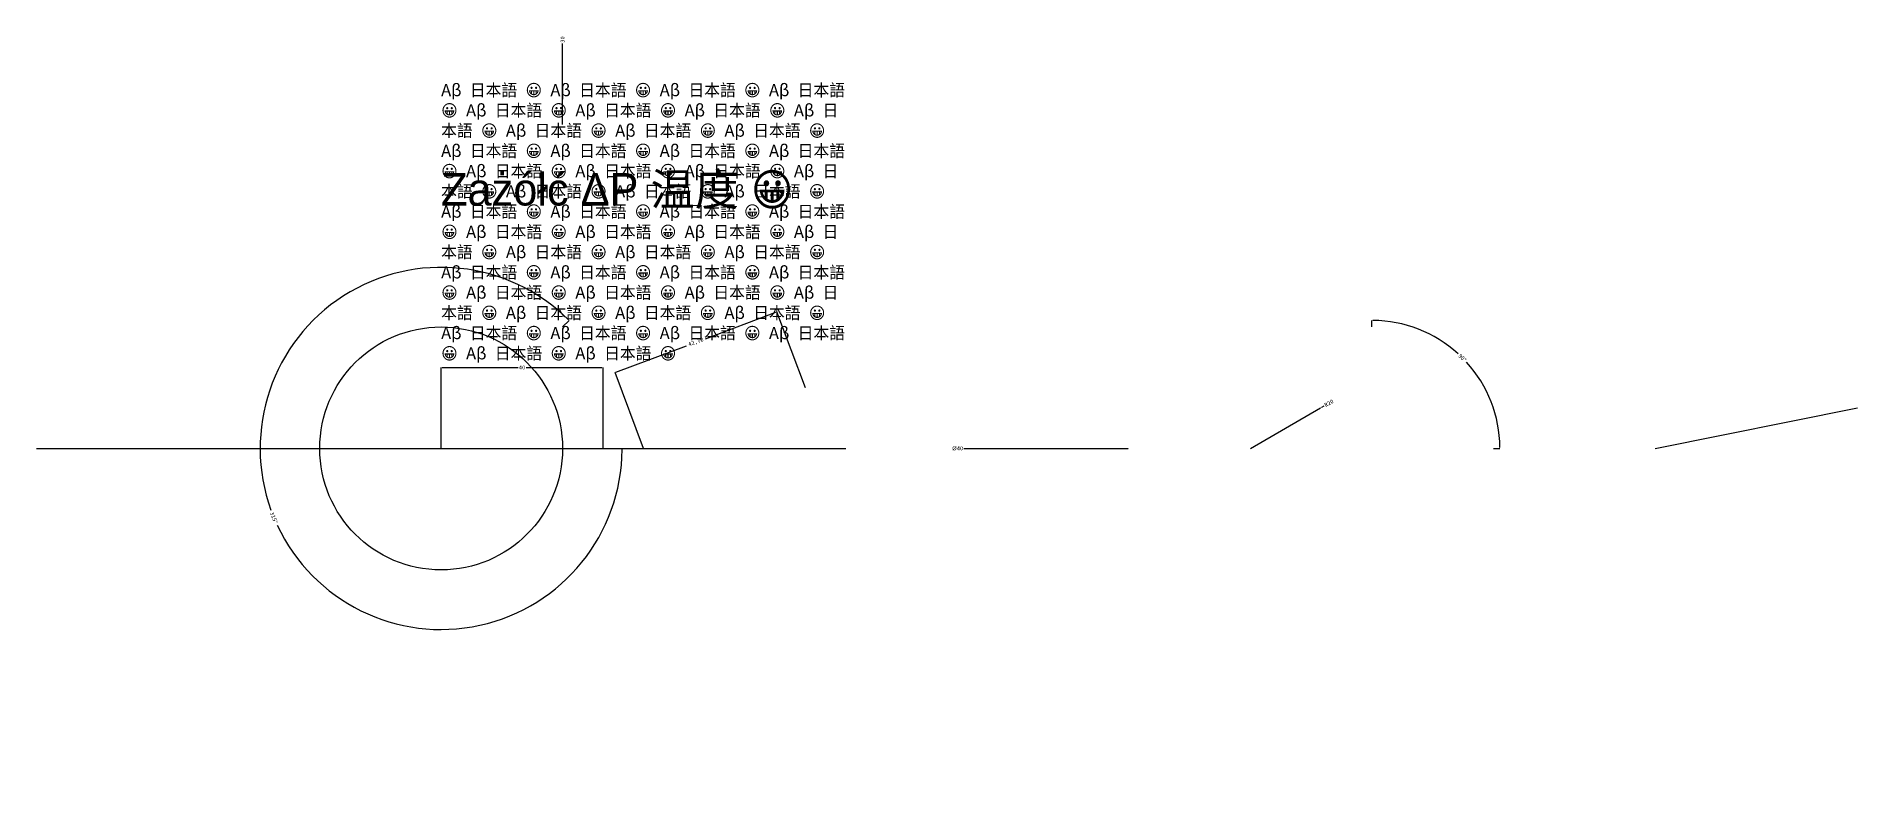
# Model space of a CAD drawing. Header units: millimetres. Extents: x -100 to 350, y -85 to 102.
import ezdxf

# ---------------------------------------------------------------- set-up
doc = ezdxf.new("R2010")
doc.units = ezdxf.units.MM
doc.layers.add('Frozen', color=1, linetype='Continuous')
doc.styles.add('UnicodeStyle', font='sans-serif.ttf')
doc.dimstyles.get("Standard").update_dxf_attribs({"dimtxt": 2.5, "dimasz": 2.5, "dimexe": 1.25, "dimexo": 0.625, "dimtad": 1, "dimtih": 1, "dimtoh": 1, "dimcen": 2.5, "dimadec": 0, "dimazin": 0, "dimtfac": 1, "dimtofl": 0, "dimtmove": 0, "dimatfit": 3, "dimfxl": 1, "dimtolj": 1, "dimtzin": 0, "dimarcsym": 0})

# ---------------------------------------------------------------- blocks, each defined once
blk = doc.blocks.new('_CLOSEDFILLED')
at = {"color": 0, "linetype": 'BYBLOCK'}
blk.add_solid([(-1, 0.2), (0, 0), (-1, -0.2)], dxfattribs=at)
blk = doc.blocks.new('*D1')
for p, q in [((0, 0), (0, 20)), ((0.25, 20), (19, 20)), ((21, 20), (39.75, 20)), ((40, 0), (40, 20))]:
    blk.add_line(p, q)
at = {"layer": 'Defpoints'}
for p in [(0, 20), (0, 0), (40, 0)]:
    blk.add_point(p, dxfattribs=at)
at = {"xscale": 0.25, "yscale": 0.25, "rotation": 180}
blk.add_blockref('_CLOSEDFILLED', (0, 20), dxfattribs=at)
at = {"xscale": 0.25, "yscale": 0.25}
blk.add_blockref('_CLOSEDFILLED', (40, 20), dxfattribs=at)
at = {"insert": (20, 20), "char_height": 1, "attachment_point": 5}
blk.add_mtext('40', dxfattribs=at)
blk = doc.blocks.new('*D2')
for p, q in [((65.32, 27.1), (82.74, 33.64)), ((90, 15), (82.98, 33.73)), ((43.21, 18.81), (60.64, 25.35)), ((50, 0), (42.98, 18.73))]:
    blk.add_line(p, q)
at = {"layer": 'Defpoints'}
for p in [(42.98, 18.73), (90, 15), (50, 0)]:
    blk.add_point(p, dxfattribs=at)
at = {"xscale": 0.25, "yscale": 0.25}
for p, rotation in [((82.98, 33.73), 20.556045219583467), ((42.98, 18.73), 200.55604521958347)]:
    blk.add_blockref('_CLOSEDFILLED', p, dxfattribs=dict(at, rotation=rotation))
at = {"insert": (62.98, 26.23), "char_height": 1, "attachment_point": 5, "rotation": 20.556}
blk.add_mtext('42,72', dxfattribs=at)
blk = doc.blocks.new('*D3')
for p, q in [((30, 30), (31.62, 31.62)), ((40, 0), (44.72, 0))]:
    blk.add_line(p, q)
for start, end in [(45.3203, 199.9368), (205.0632, 359.6797)]:
    blk.add_arc((0, 0), 44.72, start, end)
at = {"layer": 'Defpoints'}
for p in [(20, 40), (30, 30), (0, 0), (0, 0), (40, 0)]:
    blk.add_point(p, dxfattribs=at)
at = {"xscale": 0.25, "yscale": 0.25}
for p, rotation in [((31.62, 31.62), 315.16014657226884), ((44.72, 0), 89.83985342773113)]:
    blk.add_blockref('_CLOSEDFILLED', p, dxfattribs=dict(at, rotation=rotation))
at = {"insert": (-41.32, -17.11), "char_height": 1, "attachment_point": 5, "rotation": 292.5}
blk.add_mtext('315°', dxfattribs=at)
blk = doc.blocks.new('*D4')
for p, q in [((129.125, 0), (129.75, 0)), ((129.75, 0), (169.75, 0))]:
    blk.add_line(p, q)
at = {"layer": 'Defpoints'}
for p in [(130, 0), (150, 0)]:
    blk.add_point(p, dxfattribs=at)
at = {"xscale": 0.25, "yscale": 0.25, "rotation": 360}
for p in [(130, 0), (170, 0)]:
    blk.add_blockref('_CLOSEDFILLED', p, dxfattribs=at)
at = {"insert": (127.625, 0), "char_height": 1, "attachment_point": 5}
blk.add_mtext('%%c40', dxfattribs=at)
blk = doc.blocks.new('*D5')
for p, q in [((200, 0), (217.32, 10)), ((218.08, 10.44), (217.54, 10.12))]:
    blk.add_line(p, q)
at = {"layer": 'Defpoints'}
for p in [(217.32, 10), (200, 0)]:
    blk.add_point(p, dxfattribs=at)
at = {"xscale": 0.25, "yscale": 0.25, "rotation": 210}
blk.add_blockref('_CLOSEDFILLED', (217.32, 10), dxfattribs=at)
at = {"insert": (219.38, 11.19), "char_height": 1, "attachment_point": 5, "rotation": 30}
blk.add_mtext('R20', dxfattribs=at)
blk = doc.blocks.new('*D6')
for p, q in [((230, 30), (230, 31.62)), ((260, 0), (261.62, 0))]:
    blk.add_line(p, q)
for start, end in [(47.7188, 89.547), (0.453, 42.2812)]:
    blk.add_arc((230, 0), 31.62, start, end)
at = {"layer": 'Defpoints'}
for p in [(230, 30), (240, 30), (230, 0), (260, 0)]:
    blk.add_point(p, dxfattribs=at)
at = {"xscale": 0.25, "yscale": 0.25}
for p, rotation in [((230, 31.62), 179.7735185455298), ((261.62, 0), 270.2264814544702)]:
    blk.add_blockref('_CLOSEDFILLED', p, dxfattribs=dict(at, rotation=rotation))
at = {"insert": (252.36, 22.36), "char_height": 1, "attachment_point": 5, "rotation": 315}
blk.add_mtext('90°', dxfattribs=at)
blk = doc.blocks.new('*D7')
for p, q in [((30, 99.5), (30, 100)), ((30, 99), (30, 99.5)), ((30, 80), (30, 99))]:
    blk.add_line(p, q)
at = {"layer": 'Defpoints'}
for p in [(30, 100), (30, 80), (0, 0)]:
    blk.add_point(p, dxfattribs=at)
at = {"insert": (30, 101), "char_height": 1, "attachment_point": 5, "rotation": 90}
blk.add_mtext('30', dxfattribs=at)

msp = doc.modelspace()

# ---------------------------------------------------------------- linework, layer by layer
msp.add_line((300, 0), (350, 10))
at = {"color": 5}
msp.add_line((-100, 0, 3), (100, 0, 7), dxfattribs=at)
at = {"layer": 'Frozen'}
msp.add_circle((0, 0), 30, dxfattribs=at)

# ---------------------------------------------------------------- texts
at = {"style": 'UnicodeStyle'}
msp.add_text('Zażółć ΔP 温度 😀', height=8, dxfattribs=at).set_placement((0, 60))
at = {"insert": (0, 90), "char_height": 3, "width": 100, "attachment_point": 1}
msp.add_mtext('Αβ 日本語 😀 Αβ 日本語 😀 Αβ 日本語 😀 Αβ 日本語 😀 Αβ 日本語 😀 Αβ 日本語 😀 Αβ 日本語 😀 Αβ 日本語 😀 Αβ 日本語 😀 Αβ 日本語 😀 Αβ 日本語 😀 Αβ 日本語 😀 Αβ 日本語 😀 Αβ 日本語 😀 Αβ 日本語 😀 Αβ 日本語 😀 Αβ 日本語 😀 Αβ 日本語 😀 Αβ 日本語 😀 Αβ 日本語 😀 Αβ 日本語 😀 Αβ 日本語 😀 Αβ 日本語 😀 Αβ 日本語 😀 Αβ 日本語 😀 Αβ 日本語 😀 Αβ 日本語 😀 Αβ 日本語 😀 Αβ 日本語 😀 Αβ 日本語 😀 Αβ 日本語 😀 Αβ 日本語 😀 Αβ 日本語 😀 Αβ 日本語 😀 Αβ 日本語 😀 Αβ 日本語 😀 Αβ 日本語 😀 Αβ 日本語 😀 Αβ 日本語 😀 Αβ 日本語 😀 Αβ 日本語 😀 Αβ 日本語 😀 Αβ 日本語 😀 Αβ 日本語 😀 Αβ 日本語 😀 Αβ 日本語 😀 Αβ 日本語 😀 Αβ 日本語 😀 Αβ 日本語 😀 Αβ 日本語 😀 ', dxfattribs=at)

# ---------------------------------------------------------------- dimensions: what is measured, and where the dimension line sits
dim = msp.add_ordinate_dim(feature_location=(30, 80), offset=(0, 20), dtype=1, origin=(0, 0), dimstyle='Standard')
dim.commit()
dim.dimension.update_dxf_attribs({"geometry": '*D7', "text_midpoint": (30, 101)})
dim = msp.add_angular_dim_2l(base=(20, 40), line1=((0, 0), (40, 0)), line2=((0, 0), (30, 30)), dimstyle='Standard')
dim.commit()
dim.dimension.update_dxf_attribs({"geometry": '*D3', "text_midpoint": (-41.317, -17.114)})
dim = msp.add_aligned_dim(p1=(50, 0), p2=(90, 15), distance=20, dimstyle='Standard')
dim.commit()
dim.dimension.update_dxf_attribs({"geometry": '*D2', "text_midpoint": (62.978, 26.227)})
dim = msp.add_angular_dim_3p(base=(240, 30), center=(230, 0), p1=(260, 0), p2=(230, 30), dimstyle='Standard')
dim.commit()
dim.dimension.update_dxf_attribs({"geometry": '*D6', "text_midpoint": (252.361, 22.361)})
dim = msp.add_linear_dim(base=(0, 20), p1=(0, 0), p2=(40, 0), dimstyle='Standard')
dim.commit()
dim.dimension.update_dxf_attribs({"geometry": '*D1', "text_midpoint": (20, 20)})
dim = msp.add_radius_dim(center=(200, 0), mpoint=(217.321, 10), dimstyle='Standard')
dim.commit()
dim.dimension.update_dxf_attribs({"geometry": '*D5', "text_midpoint": (219.377, 11.187)})
dim = msp.add_diameter_dim_2p(p1=(170, 0), p2=(130, 0), dimstyle='Standard')
dim.commit()
dim.dimension.update_dxf_attribs({"geometry": '*D4', "text_midpoint": (127.625, 0)})

# ---------------------------------------------------------------- wipeouts: each hides what was drawn before it
msp.add_wipeout([(115, -85), (145, -85), (145, -55), (125, -60)])

doc.saveas('drawing.dxf')
